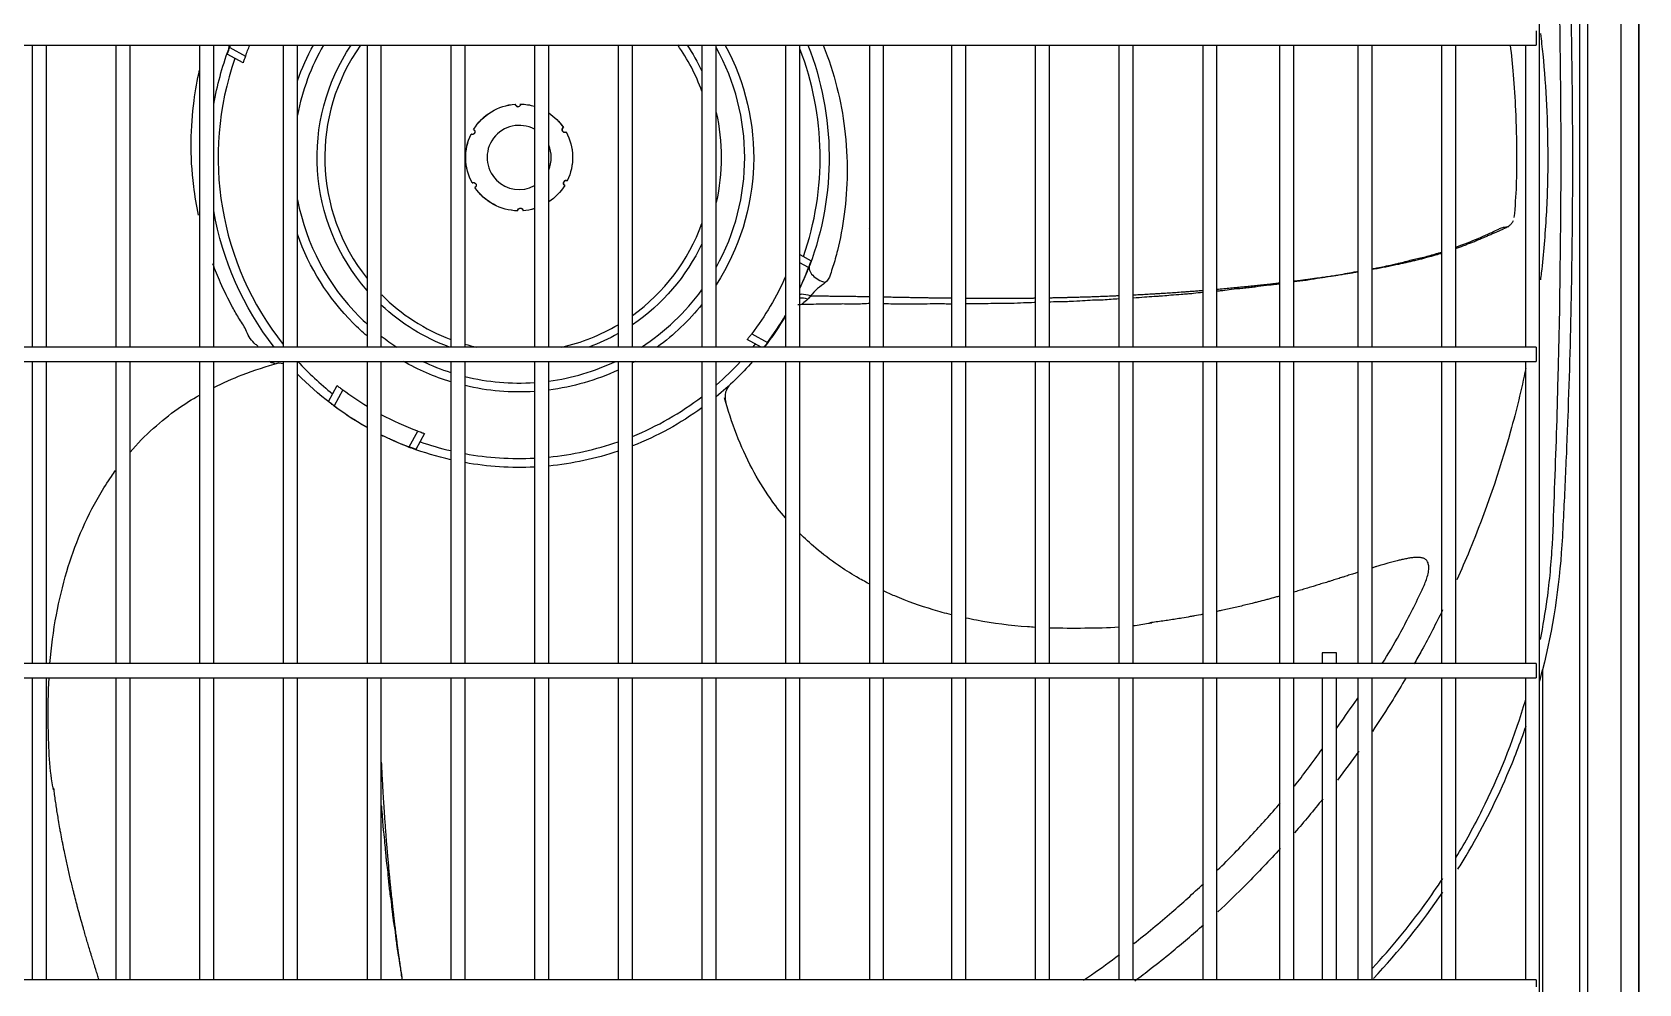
# Model space of a CAD drawing. Header units: millimetres. Extents: x 0 to 504600, y 0 to 118800.
# Drawn here: x 432755 to 433205.9, y 47527.4 to 47794.5 of the extents above; entities that cross this region are included whole.
import ezdxf

# ---------------------------------------------------------------- set-up
doc = ezdxf.new("R2010")
doc.units = ezdxf.units.MM
doc.header["$LTSCALE"] = 200
doc.layers.add('LG-AIRCON', color=240, linetype='Continuous')

# ---------------------------------------------------------------- blocks, each defined once
blk = doc.blocks.new('NEWUXB+UXA 1')
at = {"layer": 'LG-AIRCON', "color": 0}
for p, q in [((615.67, 40.21), (615.67, 721.67)), ((620.67, 721.67), (620.67, 40.21)), ((620.67, 40.21), (620.67, 721.31)), ((604.15, 166.7), (604.15, 654.85)), ((606.27, 656.37), (606.27, 165.82)), ((592.81, 184.13), (592.81, 638.06)), ((591.81, 457.49), (591.81, 455.49)), ((591.81, 455.49), (591.81, 453.49)), ((-592.71, 453.49), (591.81, 453.49)), ((169.74, 453.49), (169.74, 368.71)), ((173.74, 368.71), (173.74, 453.49)), ((193.24, 453.49), (193.24, 368.71)), ((197.23, 368.71), (197.23, 453.49)), ((216.73, 453.49), (216.73, 368.71)), ((220.73, 368.71), (220.73, 453.49)), ((225.18, 452.82), (229.62, 450.39)), ((240.23, 453.49), (240.23, 368.71)), ((244.23, 368.71), (244.23, 453.49)), ((263.72, 453.49), (263.72, 368.71)), ((267.72, 368.71), (267.72, 453.49)), ((287.22, 453.49), (287.22, 368.71)), ((291.22, 368.71), (291.22, 453.49)), ((310.72, 453.49), (310.72, 368.71)), ((314.72, 368.71), (314.72, 453.49)), ((334.21, 453.49), (334.21, 368.71)), ((338.21, 368.71), (338.21, 453.49)), ((357.71, 453.49), (357.71, 368.71)), ((361.71, 368.71), (361.71, 453.49)), ((381.21, 453.49), (381.21, 368.71)), ((385.21, 368.71), (385.21, 453.49)), ((404.7, 453.49), (404.7, 368.71)), ((408.7, 368.71), (408.7, 453.49)), ((427.77, 453.49), (427.77, 368.71)), ((431.77, 368.71), (431.77, 453.49)), ((451.27, 453.49), (451.27, 368.71)), ((455.26, 368.71), (455.26, 453.49)), ((474.76, 453.49), (474.76, 368.71)), ((478.76, 368.71), (478.76, 453.49)), ((498.26, 453.49), (498.26, 368.71)), ((502.26, 368.71), (502.26, 453.49)), ((519.82, 453.49), (519.82, 368.71)), ((523.82, 368.71), (523.82, 453.49)), ((541.82, 453.49), (541.82, 368.71)), ((545.82, 368.71), (545.82, 453.49)), ((565.31, 453.49), (565.31, 368.71)), ((569.31, 368.71), (569.31, 453.49)), ((588.81, 453.49), (588.81, 368.71)), ((228.94, 448.48), (224.49, 450.92)), ((404.66, 401.95), (404.7, 401.94)), ((404.66, 401.95), (404.7, 401.94)), ((385.21, 394.68), (388.36, 392.95)), ((387.66, 391.05), (385.21, 392.4)), ((374.34, 368.71), (370.44, 370.85)), ((371.68, 372.44), (376.12, 370.01)), ((591.81, 368.71), (-592.71, 368.71)), ((591.81, 368.71), (591.81, 366.71)), ((591.81, 366.71), (591.81, 364.71)), ((-592.71, 364.71), (591.81, 364.71)), ((169.74, 364.71), (169.74, 279.92)), ((173.74, 279.92), (173.74, 364.71)), ((193.24, 364.71), (193.24, 279.92)), ((197.23, 279.92), (197.23, 364.71)), ((216.73, 364.71), (216.73, 279.92)), ((220.73, 279.92), (220.73, 364.71)), ((240.23, 364.71), (240.23, 279.92)), ((244.23, 279.92), (244.23, 364.71)), ((263.72, 364.71), (263.72, 279.92)), ((267.72, 279.92), (267.72, 364.71)), ((287.22, 364.71), (287.22, 279.92)), ((291.22, 279.92), (291.22, 364.71)), ((310.72, 364.71), (310.72, 279.92)), ((314.72, 279.92), (314.72, 364.71)), ((334.21, 364.71), (334.21, 279.92)), ((338.21, 279.92), (338.21, 364.71)), ((357.71, 364.71), (357.71, 279.92)), ((361.71, 279.92), (361.71, 364.71)), ((381.21, 364.71), (381.21, 279.92)), ((385.21, 279.92), (385.21, 364.71)), ((404.7, 364.71), (404.7, 279.92)), ((408.7, 279.92), (408.7, 364.71)), ((427.77, 364.71), (427.77, 279.92)), ((431.77, 279.92), (431.77, 364.71)), ((451.27, 364.71), (451.27, 279.92)), ((455.26, 279.92), (455.26, 364.71)), ((474.76, 364.71), (474.76, 279.92)), ((478.76, 279.92), (478.76, 364.71)), ((498.26, 364.71), (498.26, 279.92)), ((502.26, 279.92), (502.26, 364.71)), ((519.82, 364.71), (519.82, 279.92)), ((523.82, 279.92), (523.82, 364.71)), ((541.82, 364.71), (541.82, 279.92)), ((545.82, 279.92), (545.82, 364.71)), ((565.31, 364.71), (565.31, 279.92)), ((569.31, 279.92), (569.31, 364.71)), ((588.81, 364.71), (588.81, 279.92)), ((252.89, 353.46), (255.33, 357.91)), ((256.93, 356.67), (254.5, 352.24)), ((365.77, 358.34), (365.58, 358.16)), ((262.73, 346.72), (262.72, 346.72)), ((275.54, 340.7), (277.97, 345.13)), ((279.88, 344.45), (277.44, 340)), ((591.81, 279.92), (-592.71, 279.92)), ((531.82, 282.92), (531.82, 279.92)), ((535.82, 282.92), (531.82, 282.92)), ((535.82, 279.92), (535.82, 282.92)), ((591.81, 279.92), (591.81, 277.92)), ((-592.71, 275.92), (591.81, 275.92)), ((169.74, 275.92), (169.74, 191.14)), ((173.74, 191.14), (173.74, 275.92)), ((193.24, 275.92), (193.24, 191.14)), ((197.23, 191.14), (197.23, 275.92)), ((216.73, 275.92), (216.73, 191.14)), ((220.73, 191.14), (220.73, 275.92)), ((240.23, 275.92), (240.23, 191.14)), ((244.23, 191.14), (244.23, 275.92)), ((263.72, 275.92), (263.72, 191.14)), ((267.72, 191.14), (267.72, 275.92)), ((287.22, 275.92), (287.22, 191.14)), ((291.22, 191.14), (291.22, 275.92)), ((310.72, 275.92), (310.72, 191.14)), ((314.72, 191.14), (314.72, 275.92)), ((334.21, 275.92), (334.21, 191.14)), ((338.21, 191.14), (338.21, 275.92)), ((357.71, 275.92), (357.71, 191.14)), ((361.71, 191.14), (361.71, 275.92)), ((381.21, 275.92), (381.21, 191.14)), ((385.21, 191.14), (385.21, 275.92)), ((404.7, 275.92), (404.7, 191.14)), ((408.7, 191.14), (408.7, 275.92)), ((427.77, 275.92), (427.77, 191.14)), ((431.77, 191.14), (431.77, 275.92)), ((451.27, 275.92), (451.27, 191.14)), ((455.26, 191.14), (455.26, 275.92)), ((474.76, 275.92), (474.76, 191.14)), ((478.76, 191.14), (478.76, 275.92)), ((498.26, 275.92), (498.26, 191.14)), ((502.26, 191.14), (502.26, 275.92)), ((519.82, 275.92), (519.82, 191.14)), ((523.82, 191.14), (523.82, 275.92)), ((531.82, 275.92), (531.82, 191.13)), ((535.82, 191.13), (535.82, 275.92)), ((541.82, 275.92), (541.82, 191.14)), ((545.82, 191.14), (545.82, 275.92)), ((565.31, 275.92), (565.31, 191.13)), ((569.31, 191.13), (569.31, 275.92)), ((588.81, 275.92), (588.81, 191.13)), ((591.81, 277.92), (591.81, 275.92)), ((593.67, 278.15), (593.67, 171.04)), ((591.81, 191.13), (-592.71, 191.13)), ((591.81, 191.13), (591.81, 189.13))]:
    blk.add_line(p, q, dxfattribs=at)
at = {"layer": 'LG-AIRCON', "color": 0, "extrusion": (0, 0, -1)}
for centre, radius, start, end in [((-306.42, 421.93), 86.99, 9.905, 20.4357), ((-306.42, 421.93), 81.91, 20.3267, 22.6623), ((-306.42, 421.93), 65.82, 19.1081, 28.6481), ((-306.42, 421.93), 56.71, 318.8306, 33.8063), ((-306.42, 421.93), 56.71, 146.1881, 154.7325), ((-306.42, 421.93), 65.82, 151.3463, 212.8556), ((-306.42, 421.93), 86.99, 158.7281, 200.4357), ((-306.42, 421.93), 15, 31.5149, 85.7851), ((-306.42, 421.93), 15, 31.6151, 85.8849), ((-306.09, 436.93), 0.75, 180.1825, 357.3175), ((-306.42, 421.93), 15, 91.5149, 106.647), ((-306.42, 421.93), 15, 91.6151, 106.6471), ((-306.42, 421.93), 15, 123.5817, 145.8849), ((-306.42, 421.93), 15, 123.5818, 145.7851), ((-306.42, 421.93), 56.71, 167.13, 192.8588), ((-306.42, 421.93), 15, 331.6151, 25.8849), ((-306.42, 421.93), 15, 331.5149, 25.7851), ((-293.27, 429.15), 0.75, 120.1825, 297.3175), ((-319.24, 429.71), 0.75, 240.1825, 57.3175), ((-306.42, 421.93), 15, 151.5149, 205.7863), ((-306.42, 421.93), 15, 151.6151, 205.8849), ((-293.6, 414.15), 0.75, 60.1825, 237.3175), ((-319.57, 414.72), 0.75, 300.1825, 117.3175), ((-306.42, 421.93), 15, 271.6151, 325.8849), ((-306.42, 421.93), 15, 271.5149, 325.7851), ((-306.42, 421.93), 15, 211.5137, 236.4184), ((-306.42, 421.93), 15, 211.6151, 236.419), ((-306.42, 421.93), 86.99, 322.2719, 350.0942), ((-306.75, 406.94), 0.75, 0.1825, 177.3175), ((-306.42, 421.93), 15, 253.3536, 265.8849), ((-306.42, 421.93), 15, 253.3536, 265.7851), ((-306.42, 421.93), 65.82, 315, 340.8806), ((-306.42, 421.93), 56.71, 205.2562, 235.8956), ((-306.42, 421.93), 81.91, 204.0687, 217.1733), ((-306.42, 421.93), 56.71, 290.1825, 313.02), ((-306.42, 421.93), 65.82, 218.8013, 233.9606), ((-306.42, 421.93), 65.82, 310.4325, 315), ((-306.42, 421.93), 86.99, 210.7139, 217.7283), ((-306.42, 421.93), 56.71, 240.6487, 249.8006), ((-306.42, 421.93), 86.99, 299.3961, 315.6416), ((-306.42, 421.93), 65.82, 286.9538, 299.5988), ((-306.42, 421.93), 65.82, 245.0137, 262.7494), ((-306.42, 421.93), 65.82, 240.3844, 241.11), ((-306.42, 421.93), 86.99, 221.1398, 230.5364), ((-306.42, 421.93), 81.91, 301.4183, 307.1733), ((-306.42, 421.93), 65.82, 266.2481, 283.3425), ((-306.42, 421.93), 81.91, 290.3267, 298.1938), ((-306.42, 421.93), 86.99, 233.8703, 248.5638), ((-306.42, 421.93), 86.99, 282.7514, 290.4357), ((-306.42, 421.93), 86.99, 251.3663, 264.5273), ((-306.42, 421.93), 86.99, 267.1681, 280.0628)]:
    blk.add_arc(centre, radius, start, end, dxfattribs=at)
at = {"layer": 'LG-AIRCON', "color": 0}
for radius, start, end in [(63.32, 150.1088, 169.1663), (54.55, 144.6525, 218.4862), (54.55, 19.9069, 35.3531), (63.32, 330.8231, 29.1769), (84.49, 340.7868, 21.1705), (84.49, 160.7868, 218.4201), (9, 61.4868, 225), (9, 337.2019, 22.7981), (9, 225, 298.513), (63.32, 190.8338, 225), (54.55, 305.6456, 340.0931), (86.91, 335.0266, 339.1851), (54.55, 225, 249.39), (63.32, 302.7938, 324.09), (63.32, 225, 227.5988), (54.55, 282.6281, 300.6282), (86.91, 323.3149, 329.3716), (63.32, 232.3294, 237.2006), (54.55, 253.8169, 257.3662), (84.49, 320.9474, 321.7132), (84.49, 222.6368, 231.7132), (63.32, 244.6538, 252.3488), (63.32, 277.5263, 295.3407), (84.49, 310.8737, 317.3624), (63.32, 256.1063, 273.8869), (86.91, 233.3149, 240.576), (84.49, 292.1036, 307.3772), (86.91, 243.5604, 249.1851), (84.49, 250.7868, 256.8654), (84.49, 259.636, 272.9158), (84.49, 275.6354, 289.2045)]:
    blk.add_arc((306.42, 421.93), radius, start, end, dxfattribs=at)
at = {"layer": 'LG-AIRCON', "color": 0, "extrusion": (-5.25028e-06, 5.62471e-06, 1)}
blk.add_arc((239.18, 359.16, 0.02), 5, 77.9694, 106.4725, dxfattribs=at)
at = {"layer": 'LG-AIRCON', "color": 0, "extrusion": (-6.04419e-06, -5.64183e-06, 1)}
blk.add_arc((369.2, 354.7, 0.02), 5, 133.0877, 196.4734, dxfattribs=at)
at = {"layer": 'LG-AIRCON', "color": 0}
for centre, major_axis, ratio, start_param, end_param in [((220.22, 454.05), (4.68, -1.75), 0.588101, 0, 0.392495), ((392.62, 389.82), (-4.68, 1.75), 0.588101, 0, 1.726902), ((387.89, 379.22), (4.43, -2.32), 0.512974, 1.938544, 2.458256)]:
    blk.add_ellipse(centre, major_axis=major_axis, ratio=ratio, start_param=start_param, end_param=end_param, dxfattribs=at)
for points, knots in [([(593.67, 563.72), (596.54, 552.18), (598.33, 540.47), (599.43, 522.62), (599.7, 516.65), (600.25, 504.72), (600.5, 498.75), (601.59, 468.88), (602.02, 444.9), (602.02, 420.93)], [0, 0, 0, 0, 0.25, 0.25, 0.375, 0.375, 0.5, 0.5, 1, 1, 1, 1]), ([(598.84, 422.13), (598.83, 442.86), (598.56, 463.59), (597.76, 494.67), (597.43, 505.03), (596.84, 520.56), (596.67, 525.74), (596.12, 536.07), (595.64, 541.2), (594.44, 550.03), (593.83, 553.75), (593.1, 557.45)], [0, 0, 0, 0, 0.45798, 0.45798, 0.686971, 0.686971, 0.801466, 0.801466, 0.915961, 0.915961, 1, 1, 1, 1]), ([(593.04, 456.71), (593.28, 454.77), (594.02, 448.09), (594.92, 436.57), (595.06, 426.96), (595.13, 422.13)], [0, 0, 0, 0, 0.16864, 0.581968, 1, 1, 1, 1]), ([(224.49, 450.92), (224.49, 450.92), (224.5, 450.95), (224.55, 451.09), (224.59, 451.2), (224.68, 451.46), (224.74, 451.62), (224.87, 451.98), (224.94, 452.18), (225.07, 452.52), (225.13, 452.67), (225.18, 452.82)], [0, 0, 0, 0, 0.211758, 0.211758, 0.423432, 0.423432, 0.636431, 0.636431, 0.852021, 0.852021, 1, 1, 1, 1]), ([(391.75, 453.48), (394.91, 445.51), (396.83, 437.58), (398.84, 421.41), (398.61, 413.3), (397.19, 402.42), (396.54, 399.02), (395.36, 394.26), (394.93, 392.74), (394.25, 390.55), (393.98, 389.82), (393.69, 388.79), (393.55, 388.47), (393.12, 387.72), (392.81, 387.27), (392.33, 386.82)], [0, 0, 0, 0, 0.302954, 0.302954, 0.651477, 0.651477, 0.825738, 0.825738, 0.912869, 0.912869, 0.956435, 0.956435, 0.978217, 0.978217, 1, 1, 1, 1]), ([(585.71, 405.1), (586.01, 408.13), (586.43, 414.05), (586.49, 424.07), (586.25, 434.4), (585.58, 444.63), (584.98, 450.72), (584.67, 453.49)], [0, 0, 0, 0, 0.182857, 0.35926, 0.617017, 0.825344, 1, 1, 1, 1]), ([(229.62, 450.39), (229.54, 450.17), (229.46, 449.95), (229.31, 449.55), (229.24, 449.35), (229.12, 449.02), (229.07, 448.87), (228.99, 448.65), (228.96, 448.56), (228.94, 448.49), (228.93, 448.48), (228.94, 448.48)], [0, 0, 0, 0, 0.21816, 0.21816, 0.436362, 0.436362, 0.653817, 0.653817, 0.868707, 0.868707, 1, 1, 1, 1]), ([(216.45, 405.69), (215.86, 408.44), (215.41, 411.15), (214, 422.46), (214.23, 430.56), (215.57, 440.84), (216.09, 443.71), (216.71, 446.42)], [0, 0, 0, 0, 0.178319, 0.178319, 0.758219, 0.758219, 1, 1, 1, 1]), ([(305.32, 436.91), (305.32, 436.72), (305.5, 436.32), (305.99, 436.14), (306.37, 436.22), (306.62, 436.39), (306.78, 436.65), (306.82, 436.85), (306.82, 436.94)], [0, 0, 0, 0, 0.25, 0.5, 0.625, 0.75, 0.875, 1, 1, 1, 1]), ([(318.84, 430.38), (318.68, 430.28), (318.42, 429.92), (318.51, 429.41), (318.77, 429.12), (319.04, 428.99), (319.35, 428.98), (319.54, 429.05), (319.62, 429.1)], [0, 0, 0, 0, 0.25, 0.5, 0.625, 0.75, 0.875, 1, 1, 1, 1]), ([(595.13, 422.13), (595.1, 419.38), (595.06, 413.9), (594.69, 405.71), (594.12, 397.59), (593.52, 391.55), (593.13, 388.22), (593.05, 387.56)], [0, 0, 0, 0, 0.238005, 0.47449, 0.709453, 0.942891, 1, 1, 1, 1]), ([(593.07, 286.68), (593.81, 290.43), (594.44, 294.2), (595.64, 303.08), (596.12, 308.21), (596.67, 318.53), (596.84, 323.71), (597.43, 339.24), (597.76, 349.6), (598.56, 380.68), (598.83, 401.41), (598.84, 422.13)], [0, 0, 0, 0, 0.085061, 0.085061, 0.199428, 0.199428, 0.313796, 0.313796, 0.54253, 0.54253, 1, 1, 1, 1]), ([(602.02, 420.93), (602.02, 396.96), (601.59, 373), (600.49, 343.07), (600.25, 337.09), (599.69, 325.14), (599.43, 319.16), (598.32, 301.3), (596.53, 289.61), (593.67, 278.15)], [0, 0, 0, 0, 0.5, 0.5, 0.625, 0.625, 0.75, 0.75, 1, 1, 1, 1]), ([(319.94, 415.4), (319.78, 415.49), (319.34, 415.54), (318.94, 415.21), (318.82, 414.83), (318.84, 414.53), (318.99, 414.26), (319.14, 414.13), (319.22, 414.08)], [0, 0, 0, 0, 0.25, 0.5, 0.625, 0.75, 0.875, 1, 1, 1, 1]), ([(569.31, 396.74), (569.63, 396.86), (572.01, 397.73), (575.23, 399.04), (578.81, 400.6), (580.6, 401.49), (581.72, 402.03), (582.6, 402.35), (583.52, 402.43), (583.98, 402.52), (584.16, 402.54)], [0, 0, 0, 0, 0.054722, 0.413265, 0.565134, 0.700229, 0.769577, 0.820811, 0.901304, 1, 1, 1, 1]), ([(569.32, 396.4), (569.39, 396.43), (569.81, 396.58), (570.46, 396.81), (571.25, 397.1), (572.03, 397.4), (572.79, 397.7), (573.65, 398.04), (574.4, 398.34), (575.12, 398.64), (575.73, 398.89), (576.33, 399.15), (577.01, 399.43), (577.68, 399.72), (578.33, 400), (578.85, 400.22), (579.4, 400.46), (579.86, 400.66), (580.39, 400.9), (580.8, 401.08), (581.28, 401.28), (581.69, 401.46), (582.04, 401.62), (582.42, 401.78), (582.57, 401.85), (582.62, 401.87)], [0, 0, 0, 0, 0.013184, 0.076179, 0.118176, 0.160173, 0.223168, 0.265165, 0.32816, 0.370157, 0.412154, 0.454151, 0.496147, 0.559143, 0.60114, 0.643136, 0.685133, 0.72713, 0.769127, 0.811124, 0.853121, 0.895118, 0.937114, 0.979111, 1, 1, 1, 1]), ([(582.82, 401.96), (583.14, 402.13), (583.78, 402.49), (584.52, 402.9), (585.01, 403.45), (585.35, 403.96), (585.49, 404.24)], [0, 0, 0, 0, 0.181976, 0.413188, 0.708779, 1, 1, 1, 1]), ([(388.36, 392.95), (388.36, 392.95), (388.34, 392.91), (388.29, 392.77), (388.26, 392.67), (388.16, 392.41), (388.1, 392.25), (387.97, 391.89), (387.9, 391.69), (387.77, 391.34), (387.71, 391.2), (387.66, 391.05)], [0, 0, 0, 0, 0.211758, 0.211758, 0.423432, 0.423432, 0.636431, 0.636431, 0.852021, 0.852021, 1, 1, 1, 1]), ([(545.87, 390.66), (546.3, 390.75), (548.24, 391.16), (550.19, 391.53), (553.69, 392.3), (555.74, 392.93), (558.1, 393.44), (559.91, 393.84), (561.73, 394.31), (563.19, 394.74), (564.15, 395.02), (564.77, 395.21), (565.11, 395.32), (565.29, 395.38)], [0, 0, 0, 0, 0.069935, 0.324368, 0.375737, 0.555953, 0.632284, 0.714834, 0.803633, 0.897292, 0.950384, 0.973119, 1, 1, 1, 1]), ([(545.89, 390.56), (545.91, 390.57), (546.49, 390.67), (547.35, 390.83), (548.72, 391.09), (549.8, 391.3), (551.16, 391.58), (552.23, 391.8), (553.43, 392.05), (554.5, 392.28), (555.69, 392.55), (556.87, 392.82), (557.93, 393.08), (558.98, 393.33), (560.02, 393.6), (561.05, 393.87), (562.06, 394.14), (563.07, 394.42), (564.05, 394.7), (564.79, 394.92), (565.17, 395.04), (565.32, 395.08)], [0, 0, 0, 0, 0.003473, 0.084564, 0.125109, 0.2062, 0.246746, 0.327836, 0.368382, 0.4292, 0.490018, 0.550836, 0.611654, 0.6522, 0.713018, 0.773836, 0.814381, 0.875199, 0.936017, 0.976563, 1, 1, 1, 1]), ([(233.2, 368.77), (233, 369.02), (232.74, 369.25), (231.9, 369.95), (231.36, 370.5), (230.51, 371.73), (230.19, 372.41), (229.67, 373.71), (229.36, 374.29), (228.67, 375.39), (228.28, 375.93), (227.25, 377.64), (226.62, 378.78), (224.75, 382.19), (223.62, 384.49), (221.82, 388.55), (221.1, 390.32), (220.44, 392.09)], [0, 0, 0, 0, 0.035525, 0.035525, 0.109228, 0.109228, 0.18293, 0.18293, 0.256633, 0.256633, 0.330336, 0.330336, 0.477742, 0.477742, 0.772553, 0.772553, 1, 1, 1, 1]), ([(385.21, 385.21), (385.42, 385.67), (385.63, 386.14), (386.21, 387.46), (386.59, 388.32), (387.3, 389.98), (387.64, 390.77), (387.93, 391.56)], [0, 0, 0, 0, 0.218967, 0.218967, 0.624953, 0.624953, 1, 1, 1, 1]), ([(523.81, 387.11), (523.95, 387.13), (524.64, 387.22), (525.99, 387.36), (528.49, 387.68), (531.12, 388.15), (533.35, 388.5), (535.21, 388.76), (536.88, 389.02), (538.91, 389.49), (540.66, 389.78), (541.7, 389.93), (541.81, 389.95)], [0, 0, 0, 0, 0.0204, 0.107202, 0.200873, 0.403072, 0.589254, 0.661717, 0.721758, 0.842147, 0.982778, 1, 1, 1, 1]), ([(523.81, 387.23), (524.2, 387.28), (525.06, 387.39), (526.37, 387.56), (527.74, 387.74), (529.08, 387.92), (530.56, 388.12), (531.88, 388.31), (533.34, 388.52), (534.5, 388.69), (535.94, 388.91), (537.24, 389.1), (538.68, 389.33), (539.97, 389.54), (541.01, 389.71), (541.63, 389.82), (541.81, 389.85)], [0, 0, 0, 0, 0.063846, 0.137211, 0.210576, 0.283941, 0.357305, 0.455125, 0.504035, 0.601855, 0.650765, 0.748585, 0.821949, 0.895314, 0.968679, 1, 1, 1, 1]), ([(388.17, 383.07), (387.26, 383.36), (386.4, 383.51), (385.52, 383.52), (385.34, 383.5), (385.17, 383.48)], [0, 0, 0, 0, 0.78393, 0.78393, 1, 1, 1, 1]), ([(392.33, 386.82), (391.71, 386.24), (390.88, 385.74), (389.42, 384.48), (388.81, 383.73), (388.17, 383.07)], [0, 0, 0, 0, 0.5, 0.5, 1, 1, 1, 1]), ([(478.76, 382.51), (478.77, 382.51), (479.93, 382.6), (481.91, 382.81), (484.04, 382.96), (485.78, 383.03), (487.41, 383.11), (489.52, 383.39), (491.84, 383.53), (494.02, 383.67), (496.12, 383.87), (497.46, 384.04), (498.29, 384.13)], [0, 0, 0, 0, 0.001003, 0.175577, 0.336729, 0.400183, 0.452324, 0.558124, 0.692378, 0.769859, 0.852982, 1, 1, 1, 1]), ([(478.87, 383.37), (479.1, 383.38), (479.99, 383.43), (481.19, 383.49), (482.81, 383.58), (484.26, 383.66), (485.87, 383.76), (487.48, 383.86), (488.94, 383.96), (490.55, 384.06), (492.02, 384.17), (493.67, 384.28), (495.13, 384.39), (496.58, 384.5), (497.6, 384.58), (498.14, 384.62), (498.2, 384.63)], [0, 0, 0, 0, 0.035053, 0.135553, 0.185802, 0.286301, 0.361675, 0.43705, 0.537549, 0.587798, 0.688297, 0.763672, 0.839046, 0.91442, 0.989795, 1, 1, 1, 1]), ([(502.24, 384.97), (502.4, 384.98), (503.2, 385.05), (504.31, 385.15), (505.88, 385.29), (507.29, 385.42), (508.88, 385.58), (510.31, 385.72), (511.73, 385.86), (513.29, 386.02), (514.67, 386.17), (516.2, 386.34), (517.57, 386.49), (518.88, 386.64), (519.58, 386.72), (519.82, 386.75)], [0, 0, 0, 0, 0.028017, 0.134196, 0.187285, 0.293464, 0.373098, 0.452732, 0.532366, 0.612, 0.718179, 0.771268, 0.877447, 0.957081, 1, 1, 1, 1]), ([(502.24, 384.48), (502.4, 384.49), (502.92, 384.53), (504.35, 384.66), (506.52, 385.02), (509.07, 385.21), (511.35, 385.44), (513.64, 385.74), (515.92, 386.08), (518.09, 386.29), (519.5, 386.45), (519.82, 386.49)], [0, 0, 0, 0, 0.026625, 0.086224, 0.216151, 0.379674, 0.473035, 0.573734, 0.780901, 0.950937, 1, 1, 1, 1]), ([(384.63, 380.67), (386.59, 380.74), (390.55, 380.85), (394.77, 380.88), (397.63, 380.9), (398.85, 380.88), (400.17, 380.9), (401.25, 380.87), (402.26, 380.88), (403.42, 380.93), (404.2, 380.99), (404.72, 381.02)], [0, 0, 0, 0, 0.286213, 0.579725, 0.615099, 0.700692, 0.766378, 0.829652, 0.869632, 0.911891, 1, 1, 1, 1]), ([(387.41, 382.17), (386.89, 381.71), (386.38, 381.27), (385.82, 380.83), (385.72, 380.73), (385.75, 380.71)], [0, 0, 0, 0, 0.677972, 0.677972, 1, 1, 1, 1]), ([(388.3, 383.05), (388.3, 383.05), (388.3, 383.05), (388.01, 382.73), (387.71, 382.44), (387.41, 382.17)], [0, 0, 0, 0, 0.000046, 0.000046, 1, 1, 1, 1]), ([(388.3, 383.05), (388.46, 383.05), (388.87, 383.05), (389.72, 383.05), (390.64, 383.06), (391.58, 383.05), (392.41, 383.05), (393.23, 383.05), (394.18, 383.04), (395.19, 383.04), (396.3, 383.02), (397.29, 383.01), (398.36, 383), (399.35, 382.98), (400.36, 382.97), (401.51, 382.95), (402.53, 382.93), (403.65, 382.91), (404.34, 382.9), (404.74, 382.89)], [0, 0, 0, 0, 0.032149, 0.083522, 0.160582, 0.211955, 0.263329, 0.314702, 0.366075, 0.443135, 0.494509, 0.571569, 0.622942, 0.674316, 0.751376, 0.802749, 0.879809, 0.931182, 1, 1, 1, 1]), ([(408.69, 382.82), (408.94, 382.81), (409.65, 382.8), (410.7, 382.78), (411.96, 382.75), (413.22, 382.73), (414.47, 382.7), (415.72, 382.68), (416.96, 382.66), (418.21, 382.63), (419.46, 382.61), (420.72, 382.59), (421.99, 382.57), (423.42, 382.55), (424.71, 382.53), (426.19, 382.51), (427.11, 382.5), (427.69, 382.49), (427.77, 382.49)], [0, 0, 0, 0, 0.040051, 0.114821, 0.164667, 0.239437, 0.314206, 0.364053, 0.438822, 0.513592, 0.563438, 0.638207, 0.712977, 0.762823, 0.862516, 0.912362, 0.987132, 1, 1, 1, 1]), ([(408.7, 380.96), (409.59, 380.92), (412.44, 380.81), (415.48, 380.92), (417.94, 380.86), (419.2, 380.83), (421.02, 380.85), (422.98, 381.03), (425.65, 380.9), (427.12, 380.86), (427.78, 380.86)], [0, 0, 0, 0, 0.131646, 0.410876, 0.520141, 0.562705, 0.601468, 0.78581, 0.899724, 1, 1, 1, 1]), ([(431.74, 382.45), (431.81, 382.45), (432.2, 382.45), (433.07, 382.44), (434.37, 382.43), (435.83, 382.43), (437.29, 382.42), (438.76, 382.42), (440.24, 382.42), (441.57, 382.42), (443.09, 382.43), (444.44, 382.43), (446.12, 382.44), (447.45, 382.45), (449.09, 382.47), (450.25, 382.48), (451.07, 382.49), (451.24, 382.5)], [0, 0, 0, 0, 0.010487, 0.061193, 0.137252, 0.213312, 0.289371, 0.365431, 0.44149, 0.517549, 0.568256, 0.669668, 0.720374, 0.821787, 0.872493, 0.973906, 1, 1, 1, 1]), ([(431.82, 380.93), (432.05, 380.93), (433.3, 380.96), (434.66, 380.94), (436.28, 380.92), (437.11, 380.93), (438.64, 381.02), (440.42, 381.1), (442.6, 381.06), (445.12, 381.04), (447.99, 381.19), (450.01, 381.27), (451.14, 381.28), (451.25, 381.28)], [0, 0, 0, 0, 0.038603, 0.211293, 0.242009, 0.269654, 0.324997, 0.458672, 0.537504, 0.623223, 0.806489, 0.981461, 1, 1, 1, 1]), ([(455.27, 381.39), (455.39, 381.4), (456.47, 381.48), (458.13, 381.52), (460.34, 381.54), (462.73, 381.63), (465.26, 381.84), (467.41, 381.94), (469.13, 381.97), (470.71, 382), (472.55, 382.2), (474.02, 382.28), (474.76, 382.31)], [0, 0, 0, 0, 0.018343, 0.157453, 0.238031, 0.324289, 0.506652, 0.672833, 0.73751, 0.790122, 0.895489, 1, 1, 1, 1]), ([(455.29, 382.56), (455.75, 382.57), (456.54, 382.59), (458, 382.62), (459.35, 382.65), (461.05, 382.69), (462.56, 382.73), (464.22, 382.78), (465.69, 382.82), (467.17, 382.87), (468.8, 382.93), (470.28, 382.99), (471.91, 383.05), (473.3, 383.11), (474.36, 383.16), (474.76, 383.17)], [0, 0, 0, 0, 0.070528, 0.121604, 0.223755, 0.274831, 0.376982, 0.453596, 0.530209, 0.606823, 0.683436, 0.785588, 0.836663, 0.938815, 1, 1, 1, 1]), ([(370.44, 370.84), (370.44, 370.85), (370.47, 370.88), (370.56, 370.99), (370.63, 371.08), (370.8, 371.29), (370.9, 371.43), (371.14, 371.73), (371.27, 371.9), (371.49, 372.19), (371.59, 372.32), (371.68, 372.44)], [0, 0, 0, 0, 0.211356, 0.211356, 0.422617, 0.422617, 0.635365, 0.635365, 0.851032, 0.851032, 1, 1, 1, 1]), ([(376.12, 370.01), (375.98, 369.83), (375.84, 369.64), (375.58, 369.3), (375.46, 369.14), (375.26, 368.88), (375.18, 368.78), (375.12, 368.69)], [0, 0, 0, 0, 0.355398, 0.355398, 0.710856, 0.710856, 1, 1, 1, 1]), ([(220.69, 357.38), (223.3, 358.68), (229.29, 361.28), (235.49, 363.35), (239, 364.32)], [0, 0, 0, 0, 0.448668, 1, 1, 1, 1]), ([(237.83, 364.02), (237.82, 364.04), (237.79, 364.08), (237.59, 364.16), (237.43, 364.2), (236.93, 364.34), (236.58, 364.47), (236.27, 364.69), (236.26, 364.7), (236.25, 364.71)], [0, 0, 0, 0, 0.194513, 0.194513, 0.457401, 0.457401, 0.983178, 0.983178, 1, 1, 1, 1]), ([(588.95, 362.73), (587.7, 356.8), (583.48, 339.45), (576.68, 319.7), (570.82, 306.14), (569.59, 303.42)], [0, 0, 0, 0, 0.290837, 0.856482, 1, 1, 1, 1]), ([(255.33, 357.91), (255.33, 357.91), (255.36, 357.89), (255.48, 357.8), (255.56, 357.73), (255.78, 357.56), (255.92, 357.45), (256.21, 357.22), (256.38, 357.09), (256.68, 356.86), (256.81, 356.76), (256.93, 356.67)], [0, 0, 0, 0, 0.211356, 0.211356, 0.422617, 0.422617, 0.635365, 0.635365, 0.851032, 0.851032, 1, 1, 1, 1]), ([(197.2, 339.19), (199.24, 341.56), (203.49, 345.92), (210.1, 351.19), (214.61, 354.05), (216.66, 355.22)], [0, 0, 0, 0, 0.373378, 0.722391, 1, 1, 1, 1]), ([(254.5, 352.24), (254.32, 352.37), (254.13, 352.51), (253.79, 352.77), (253.63, 352.9), (253.34, 353.11), (253.22, 353.21), (253.03, 353.35), (252.96, 353.41), (252.9, 353.46), (252.89, 353.47), (252.89, 353.46)], [0, 0, 0, 0, 0.217793, 0.217793, 0.435623, 0.435623, 0.652794, 0.652794, 0.867695, 0.867695, 1, 1, 1, 1]), ([(381.14, 320.77), (379.65, 322.51), (376.24, 326.91), (371.5, 334.69), (367.26, 344.24), (365, 351.01), (364.04, 354.51)], [0, 0, 0, 0, 0.182173, 0.442327, 0.718068, 1, 1, 1, 1]), ([(267.57, 344.13), (267.77, 344.03), (267.97, 343.93), (269.14, 343.39), (270.11, 342.96), (271.95, 342.14), (272.81, 341.76), (274.46, 341.05), (275.26, 340.72), (276.05, 340.42)], [0, 0, 0, 0, 0.07319, 0.07319, 0.416738, 0.416738, 0.719921, 0.719921, 1, 1, 1, 1]), ([(277.97, 345.13), (278.18, 345.05), (278.4, 344.97), (278.81, 344.82), (279, 344.75), (279.34, 344.63), (279.48, 344.58), (279.71, 344.51), (279.79, 344.48), (279.86, 344.45), (279.88, 344.45), (279.88, 344.45)], [0, 0, 0, 0, 0.21816, 0.21816, 0.436362, 0.436362, 0.653817, 0.653817, 0.868707, 0.868707, 1, 1, 1, 1]), ([(277.44, 340), (277.44, 340), (277.4, 340.01), (277.26, 340.06), (277.16, 340.1), (276.9, 340.19), (276.74, 340.25), (276.38, 340.38), (276.18, 340.45), (275.83, 340.58), (275.68, 340.64), (275.54, 340.7)], [0, 0, 0, 0, 0.211758, 0.211758, 0.423432, 0.423432, 0.636431, 0.636431, 0.852021, 0.852021, 1, 1, 1, 1]), ([(174.73, 279.92), (175.09, 284.48), (176.25, 293.15), (179.15, 305.42), (183.18, 316.75), (187.58, 325.62), (191.2, 331.31), (192.77, 333.54), (193.17, 334.1)], [0, 0, 0, 0, 0.239591, 0.456522, 0.654829, 0.860679, 0.964908, 1, 1, 1, 1]), ([(404.63, 302.26), (403.44, 302.88), (400.48, 304.52), (395.4, 307.75), (390.03, 311.83), (386.56, 315.03), (385.1, 316.48)], [0, 0, 0, 0, 0.167806, 0.420315, 0.746772, 1, 1, 1, 1]), ([(560.12, 309.46), (559.97, 309.51), (559.72, 309.57), (559.41, 309.62), (558.96, 309.66), (558.59, 309.67), (558.15, 309.67), (557.64, 309.64), (557.19, 309.6), (556.59, 309.52), (556.07, 309.44), (555.44, 309.33), (554.84, 309.21), (554.07, 309.04), (553.28, 308.86), (552.47, 308.66), (551.74, 308.47), (551.01, 308.27), (550.13, 308.02), (549.22, 307.76), (548.15, 307.45), (547.2, 307.16), (546.37, 306.91), (545.96, 306.78), (545.82, 306.74)], [0, 0, 0, 0, 0.062879, 0.105521, 0.148163, 0.190805, 0.233447, 0.276089, 0.318731, 0.361373, 0.404015, 0.446657, 0.489299, 0.531941, 0.595904, 0.638546, 0.681188, 0.72383, 0.766472, 0.830435, 0.873077, 0.93704, 0.979682, 1, 1, 1, 1]), ([(548.62, 279.87), (550.33, 282.54), (553, 287.07), (556.44, 293.63), (558.87, 298.45), (560.77, 302.58), (561.66, 305.28), (561.75, 307.31), (561.51, 308.22), (561.15, 308.8), (560.7, 309.24), (560.3, 309.42), (559.99, 309.5)], [0, 0, 0, 0, 0.285729, 0.472156, 0.665521, 0.767672, 0.867545, 0.908718, 0.944194, 0.959349, 0.972834, 1, 1, 1, 1]), ([(541.83, 305.49), (541.54, 305.39), (540.79, 305.16), (539.57, 304.77), (538.31, 304.37), (537.08, 303.98), (535.8, 303.57), (534.5, 303.17), (533.18, 302.75), (531.83, 302.34), (530.47, 301.92), (529.09, 301.5), (527.71, 301.08), (526.15, 300.62), (524.85, 300.24), (524.08, 300.01), (523.83, 299.94)], [0, 0, 0, 0, 0.053389, 0.135929, 0.218468, 0.273495, 0.356035, 0.438575, 0.493601, 0.576141, 0.658681, 0.713708, 0.796247, 0.878787, 0.961327, 1, 1, 1, 1]), ([(427.74, 293.59), (426.03, 294.01), (420.65, 295.48), (414.27, 297.74), (409.69, 299.78), (408.64, 300.27)], [0, 0, 0, 0, 0.261577, 0.828831, 1, 1, 1, 1]), ([(519.83, 298.81), (519.82, 298.8), (519.44, 298.7), (518.35, 298.4), (516.9, 298.01), (515.07, 297.53), (513.6, 297.15), (511.92, 296.73), (510.4, 296.35), (508.68, 295.94), (506.94, 295.54), (505.21, 295.15), (503.67, 294.81), (502.7, 294.6), (502.3, 294.52)], [0, 0, 0, 0, 0.002684, 0.066908, 0.195355, 0.259579, 0.388026, 0.45225, 0.548585, 0.64492, 0.741256, 0.837591, 0.933927, 1, 1, 1, 1]), ([(498.29, 293.71), (498.29, 293.71), (497.51, 293.56), (496.34, 293.34), (494.4, 292.99), (492.64, 292.68), (490.67, 292.36), (488.87, 292.08), (487.06, 291.81), (485.23, 291.56), (484.02, 291.41), (483.42, 291.33)], [0, 0, 0, 0, 0.000398, 0.160308, 0.240263, 0.400174, 0.520106, 0.640039, 0.759972, 0.879905, 1, 1, 1, 1]), ([(565.6, 294.94), (563.72, 291.11), (561.09, 286.04), (558.31, 281.05), (557.6, 279.79)], [0, 0, 0, 0, 0.747188, 1, 1, 1, 1]), ([(451.26, 290.05), (450.53, 290.09), (445.03, 290.45), (438.51, 291.31), (432.76, 292.45), (431.75, 292.67)], [0, 0, 0, 0, 0.111828, 0.842309, 1, 1, 1, 1]), ([(474.82, 290.09), (471.63, 289.87), (465.1, 289.74), (458.58, 289.76), (455.26, 289.87)], [0, 0, 0, 0, 0.49152, 1, 1, 1, 1]), ([(483.94, 291.27), (483.64, 291.21), (481.94, 290.88), (480.23, 290.63), (478.81, 290.46)], [0, 0, 0, 0, 0.174109, 1, 1, 1, 1]), ([(175.75, 244.42), (175.69, 244.71), (174.51, 250.85), (174.19, 261.42), (174.26, 271.67), (174.47, 275.92)], [0, 0, 0, 0, 0.028763, 0.596266, 1, 1, 1, 1]), ([(555.26, 275.75), (554.09, 273.75), (551.05, 268.73), (547.86, 263.8), (545.87, 260.85)], [0, 0, 0, 0, 0.394402, 1, 1, 1, 1]), ([(535.82, 261.66), (537.52, 264.1), (539.49, 266.94), (541.54, 269.77), (541.82, 270.16)], [0, 0, 0, 0, 0.861799, 1, 1, 1, 1]), ([(569.4, 225.53), (572.01, 229.85), (574.45, 234.27), (581.36, 248.1), (585.29, 257.93), (588.55, 268.54), (588.76, 269.25), (588.97, 269.96)], [0, 0, 0, 0, 0.31261, 0.31261, 0.954356, 0.954356, 1, 1, 1, 1]), ([(569.9, 222.19), (570.67, 223.42), (571.43, 224.66), (576.46, 233.13), (580.32, 240.7), (585.62, 253.01), (587.4, 257.63), (589, 262.31)], [0, 0, 0, 0, 0.098619, 0.098619, 0.666619, 0.666619, 1, 1, 1, 1]), ([(523.99, 245.51), (525.24, 247.07), (527.92, 250.51), (530.49, 254.06), (531.86, 256)], [0, 0, 0, 0, 0.45942, 1, 1, 1, 1]), ([(267.72, 252.22), (267.73, 252.07), (267.76, 251.43), (267.82, 250.28), (267.9, 248.63), (267.98, 247.17), (268.07, 245.55), (268.15, 244.1), (268.25, 242.48), (268.35, 240.87), (268.44, 239.42), (268.55, 237.8), (268.65, 236.33), (268.77, 234.69), (268.88, 233.22), (268.99, 231.77), (269.11, 230.18), (269.24, 228.61), (269.37, 227.03), (269.51, 225.46), (269.64, 224.05), (269.78, 222.48), (269.91, 221.06), (270.06, 219.47), (270.2, 218.04), (270.35, 216.62), (270.51, 215.07), (270.66, 213.68), (270.82, 212.16), (270.98, 210.79), (271.15, 209.27), (271.33, 207.75), (271.49, 206.39), (271.68, 204.88), (271.85, 203.51), (272.04, 201.98), (272.22, 200.62), (272.41, 199.27), (272.61, 197.79), (272.79, 196.47), (273, 195.02), (273.18, 193.86), (273.39, 192.46), (273.51, 191.64), (273.59, 191.12)], [0, 0, 0, 0, 0.006537, 0.029522, 0.052508, 0.083155, 0.098479, 0.129126, 0.152111, 0.175096, 0.205744, 0.221067, 0.251714, 0.2747, 0.297685, 0.32067, 0.343656, 0.374303, 0.397288, 0.420274, 0.450921, 0.466244, 0.496892, 0.519877, 0.542862, 0.565848, 0.588833, 0.61948, 0.634804, 0.665451, 0.688436, 0.711422, 0.742069, 0.757393, 0.78804, 0.811025, 0.83401, 0.856996, 0.879981, 0.910628, 0.925952, 0.956599, 0.971923, 1, 1, 1, 1]), ([(188.51, 191.12), (188.51, 191.12), (188.36, 191.59), (188.06, 192.56), (187.65, 193.85), (187.24, 195.18), (186.82, 196.52), (186.4, 197.89), (185.98, 199.26), (185.57, 200.64), (185.1, 202.21), (184.64, 203.78), (184.24, 205.19), (183.78, 206.78), (183.38, 208.21), (182.89, 210.01), (182.5, 211.45), (182.02, 213.28), (181.64, 214.76), (181.21, 216.44), (180.84, 217.95), (180.43, 219.68), (180.02, 221.41), (179.63, 223.14), (179.25, 224.87), (178.85, 226.79), (178.5, 228.52), (178.12, 230.46), (177.82, 232.01), (177.47, 233.96), (177.17, 235.71), (176.85, 237.69), (176.57, 239.48), (176.3, 241.3), (176.05, 243.12), (175.89, 244.33), (175.82, 244.94)], [0, 0, 0, 0, 0.000068, 0.030993, 0.061917, 0.082534, 0.113458, 0.144382, 0.164999, 0.195923, 0.226847, 0.257772, 0.288696, 0.309313, 0.350545, 0.371161, 0.412394, 0.43301, 0.474243, 0.494859, 0.525784, 0.556708, 0.587632, 0.618557, 0.649481, 0.680406, 0.721638, 0.742255, 0.783487, 0.804103, 0.845336, 0.87626, 0.907185, 0.938109, 0.969034, 1, 1, 1, 1]), ([(267.72, 240.01), (267.75, 239.68), (267.9, 238.39), (268.02, 236.51), (268.16, 234.33), (268.38, 232.04), (268.68, 229.65), (268.87, 227.52), (268.99, 225.72), (269.15, 224.01), (269.5, 221.84), (269.69, 219.28), (269.92, 217.01), (270.23, 214.71), (270.56, 212.43), (270.78, 210.18), (271.13, 207.24), (271.58, 204.99), (271.85, 202.37), (272.17, 199.87), (272.63, 197.23), (272.98, 195), (273.24, 193.15), (273.42, 192.01), (273.55, 191.37), (273.6, 191.12)], [0, 0, 0, 0, 0.018147, 0.072604, 0.104033, 0.137751, 0.209267, 0.273712, 0.29859, 0.319902, 0.366361, 0.424834, 0.458218, 0.494226, 0.568305, 0.629107, 0.652171, 0.729744, 0.761435, 0.795633, 0.869455, 0.937429, 0.963885, 0.985806, 1, 1, 1, 1]), ([(502.45, 221.96), (505.64, 225.09), (511.59, 231.2), (517.37, 237.62), (520.03, 240.74)], [0, 0, 0, 0, 0.526998, 1, 1, 1, 1]), ([(478.9, 201.3), (482.52, 204.12), (489.12, 209.55), (495.54, 215.36), (498.44, 218.11)], [0, 0, 0, 0, 0.541295, 1, 1, 1, 1]), ([(545.92, 194.44), (551.18, 200.1), (556.09, 206.06), (562.33, 214.66), (564.02, 217.1), (565.65, 219.59)], [0, 0, 0, 0, 0.719648, 0.719648, 1, 1, 1, 1]), ([(479.22, 190.85), (480.77, 192.01), (482.31, 193.18), (485.71, 195.84), (487.57, 197.32), (492.49, 201.35), (495.52, 203.94), (498.48, 206.58)], [0, 0, 0, 0, 0.233835, 0.233835, 0.520573, 0.520573, 1, 1, 1, 1]), ([(464.85, 191.01), (465.59, 191.52), (468.96, 193.85), (472.3, 196.27), (474.88, 198.22)], [0, 0, 0, 0, 0.220681, 1, 1, 1, 1])]:
    blk.add_open_spline(points, degree=3, knots=knots, dxfattribs=at)
for points, degree in [([(225.38, 453.49), (225.21, 453.09), (225.06, 452.7), (224.91, 452.31)], 3), ([(293.64, 429.77), (293.9, 429.62), (294.06, 429.03), (293.77, 428.5), (293.19, 428.32), (292.92, 428.46)], 2), ([(293.24, 414.78), (293.5, 414.93), (294.09, 414.78), (294.41, 414.26), (294.27, 413.67), (294.02, 413.5)], 2), ([(306.02, 406.94), (306.03, 407.24), (306.45, 407.68), (307.06, 407.7), (307.51, 407.28), (307.52, 406.98)], 2), ([(388.17, 383.07), (388.21, 383.05), (388.25, 383.05), (388.3, 383.05)], 3), ([(365.77, 358.34), (365.82, 358.39), (365.54, 358.12)], 2), ([(592.82, 274.88), (593.12, 275.98), (593.4, 277.07), (593.67, 278.15)], 3), ([(542.05, 255.32), (540.11, 252.57), (538.12, 249.87), (536.08, 247.19)], 3), ([(531.95, 241.89), (529.39, 238.67), (526.76, 235.51), (524.06, 232.42)], 3), ([(520.07, 227.98), (516.96, 224.6), (513.76, 221.29), (510.57, 217.99)], 3), ([(502.49, 210.22), (505.23, 212.75), (507.92, 215.34), (510.57, 217.99)], 3), ([(546.15, 191.52), (553.33, 199.09), (559.83, 207.15), (565.66, 215.7)], 3)]:
    blk.add_open_spline(points, degree=degree, dxfattribs=at)

msp = doc.modelspace()

# ---------------------------------------------------------------- block references
at = {"layer": 'LG-AIRCON', "color": 30}
msp.add_blockref('NEWUXB+UXA 1', (432585.24, 47337.41), dxfattribs=at)

doc.saveas('drawing.dxf')
